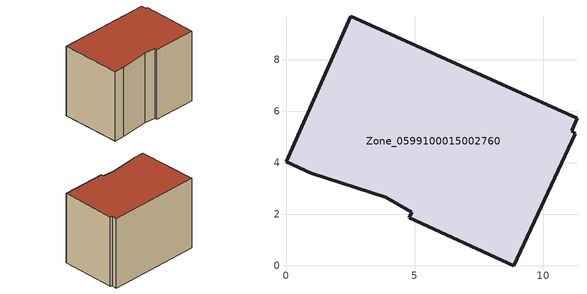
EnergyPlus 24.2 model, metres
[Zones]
Zone_0599100015002760
 floor ground (C_G): 11.3,5.73 11.1,5.25 11.24,5.14 8.86,0 4.78,1.86 4.88,2.08 3.87,2.67 0.99,3.59 0,4.04 2.52,9.7 z0.7
 wall outside (C_F): 4.78,1.86 8.86,0 11.24,5.14 11.1,5.25 11.3,5.73 2.52,9.7 0,4.04 0.99,3.59 3.87,2.67 4.88,2.08 4.78,1.86 z0.7:8.05
 roof outside (C_R): 11.1,5.25 11.3,5.73 2.52,9.7 0,4.04 0.99,3.59 3.87,2.67 4.88,2.08 4.78,1.86 8.86,0 11.24,5.14 z8.05
[BUILDING]
Pand.0599100015002760: North Axis=0; Terrain=City; Loads Convergence Tolerance Value=0.04; Temperature Convergence Tolerance Value=0.4; Solar Distribution=FullExterior; Maximum Number of Warmup Days=25; Minimum Number of Warmup Days=1
[Site:Location]
Rotterdam.The.Hague.AP_ZH_NLD Design_Conditions: Latitude=51.96; Longitude=4.45; Time Zone=1; Elevation=-4.5
[SITE:GROUNDTEMPERATURE:BUILDINGSURFACE]
18, 18, 18, 18, 18, 18, 18, 18, 18, 18, 18, 18
[MATERIAL] Thermal Absorptance=0.9; Solar Absorptance=0.7; Visible Absorptance=0.7
Name | Roughness | Thickness | Conductivity | Density | Specific Heat
G.TC.1946-1964 | MediumSmooth | 0.15 | 1 | 540 | 1210
F.TC.1946-1964 | Rough | 0.3 | 0.857143 | 1920 | 840
R.TC.1946-1964 | MediumRough | 0.2 | 0.235294 | 1500 | 1000
[CONSTRUCTION]
C_G: G.TC.1946-1964
C_F: F.TC.1946-1964
C_R: R.TC.1946-1964
[ZONE]
Zone_0599100015002760: Type=1; Multiplier=1; Ceiling Height=Autocalculate; Volume=Autocalculate; Floor Area=autocalculate; Part of Total Floor Area=Yes
[ZONEINFILTRATION:DESIGNFLOWRATE]
Infil_Zone_0599100015002760: Zone or ZoneList or Space or SpaceList=Zone_0599100015002760; Schedule=AlwaysOn; Design Flow Rate Calculation Method=Flow/Area; Flow Rate per Floor Area=0.003; Constant Term Coefficient=1; Temperature Term Coefficient=0; Velocity Term Coefficient=0; Velocity Squared Term Coefficient=0
[HVACTEMPLATE:ZONE:IDEALLOADSAIRSYSTEM]
Zone_0599100015002760: Maximum Heating Supply Air Temperature=50; Minimum Cooling Supply Air Temperature=13; Maximum Heating Supply Air Humidity Ratio=0.0156; Minimum Cooling Supply Air Humidity Ratio=0.0077; Heating Limit=NoLimit; Cooling Limit=NoLimit; Dehumidification Control Type=ConstantSensibleHeatRatio; Cooling Sensible Heat Ratio=0.7; Dehumidification Setpoint=60; Humidification Control Type=None; Humidification Setpoint=30; Outdoor Air Method=None; Outdoor Air Flow Rate per Person=0.00944; Outdoor Air Flow Rate per Zone Floor Area=0; Outdoor Air Flow Rate per Zone=0; Demand Controlled Ventilation Type=None; Outdoor Air Economizer Type=NoEconomizer; Heat Recovery Type=None; Sensible Heat Recovery Effectiveness=0.7; Latent Heat Recovery Effectiveness=0.65
[ZONECONTROL:THERMOSTAT]
ThermostatControl_Zone_0599100015002760: Zone or ZoneList=Zone_0599100015002760; Control Type Schedule=DualSetpointControlType; Control 1=Thermostat_Zone_0599100015002760; Temperature Difference Between Cutout And Setpoint=0
[THERMOSTATSETPOINT:DUALSETPOINT]
Thermostat_Zone_0599100015002760: Heating Setpoint Temperature Schedule=HeatingSetpoint_Zone_0599100015002760; Cooling Setpoint Temperature Schedule=CoolingSetpoint_Zone_0599100015002760
[SCHEDULE:COMPACT]
HeatingSetpoint_Zone_0599100015002760: Through: 12/31, For: AllDays, Until: 24:00, 21
CoolingSetpoint_Zone_0599100015002760: Through: 12/31, For: AllDays, Until: 24:00, 24
DualSetpointControlType: Through: 12/31, For: AllDays, Until: 24:00, 4
AlwaysOn: Through: 12/31, For: AllDays, Until: 24:00, 1
